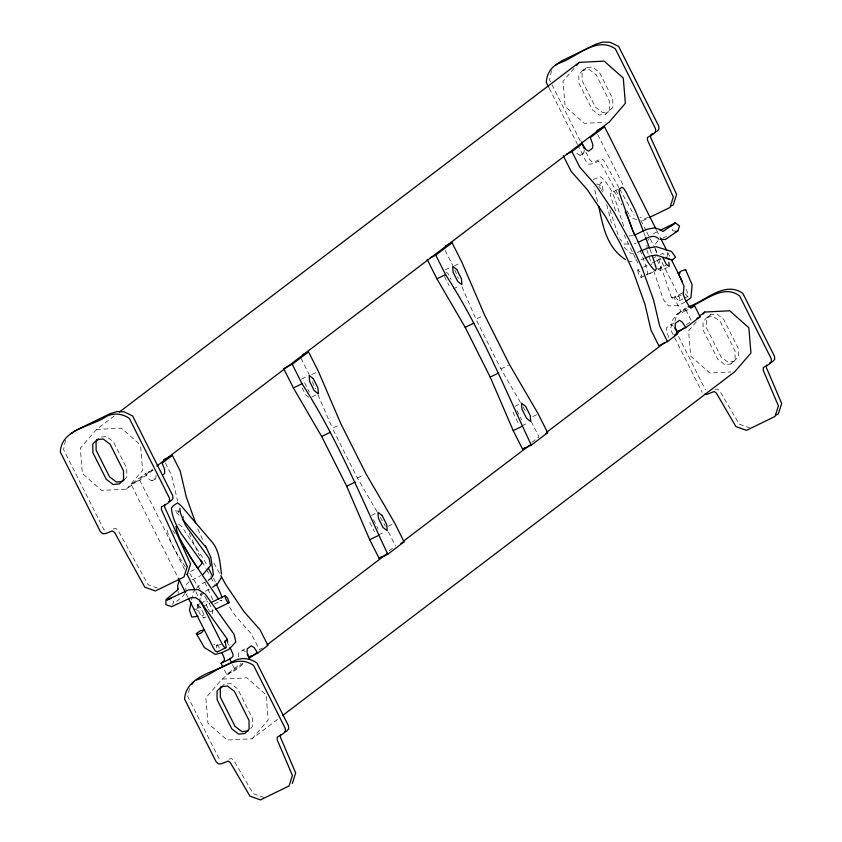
<?xml version="1.0" encoding="UTF-8"?>
<svg xmlns="http://www.w3.org/2000/svg" width="842" height="842" viewBox="0 0 842 842"><rect width="100%" height="100%" fill="white"/><g stroke="black" fill="none" stroke-linecap="round" stroke-linejoin="round"><path stroke-width="0.63" stroke-dasharray="4.21 3.16" d="M156.012 475.256L155.959 477.761L151.876 480.866L149.108 479.277L145.382 473.562L131.12 484.413L178.378 578.37M238.444 656.897L238.528 653.15L244.759 648.993M584.127 149.739L584.074 152.244L579.991 155.338L577.223 153.749L575.981 151.844M167.379 530.513C169.695 543.648 178.399 555.562 185.356 566.971M646.94 248.706L647.098 245.011M682.43 292.984L674.884 296.668L674.653 298.763L680.967 311.403L682.609 312.308L687.998 309.677M666.948 257.157L667.611 253.6L665.054 255.768M65.466 440.292L63.582 449.544L103.65 529.218L105.924 531.239M189.471 688.451L187.808 696.555L219.425 759.41L220.941 760.747M551.478 70.749L549.594 80.001L551.363 83.516M675.01 321.223L675.716 317.76L679.947 312.056L685.735 307.983M191.597 599.851L193.197 592.21L195.702 589.305M199.122 603.335L197.902 610.513L193.671 608.587L200.522 607.703M199.386 602.051L201.259 593.115L200.028 596.999L203.722 592.715M178.336 512.736L179.062 510.505M637.752 269.987L638.478 273.608L641.015 277.502L641.857 276.281L639.836 271.64L637.752 269.987L642.467 267.693M184.914 593.452L182.725 596.42L174.799 603.019M679.947 312.056L676.684 314.529L672.453 320.234L670.558 329.485L674.074 336.474M172.378 604.272L173.926 602.209L172.431 600.136M647.982 240.38L649.424 238.518M655.413 244.075L658.223 240.454L661.738 238.707M196.533 588.337L199.028 585.432L205.29 581.938M114.249 415.927L96.451 429.462L80.285 448.207L82.379 473.457L101.503 490.402L126.458 489.128L152.644 469.226M126.458 489.128L142.624 470.373L140.53 445.134M574.097 68.318L563.035 81.148L565.129 106.387L584.253 123.342L605.272 122.269M242.959 663.201L222.014 679.126L205.848 697.871L207.942 723.12L227.066 740.065L252.032 738.792L278.207 718.889M252.032 738.792L268.198 720.036L266.104 694.797L246.98 677.842L222.014 679.126M696.26 321.928L688.598 330.811L690.693 356.05L709.817 373.006L730.835 371.932M124.29 479.656L126.847 477.004L126.763 468.373L113.407 441.808L106.481 436.514L100.324 437.156M583.074 70.096L578.812 74.528L578.896 83.147L592.252 109.713L599.178 115.007L605.335 114.365L612.86 107.46L612.776 98.83L599.42 72.265L592.494 66.971L586.337 67.613L583.074 70.096L589.232 69.454L596.157 74.749L609.513 101.303L609.597 109.934L605.335 114.365M586.337 67.613L582.075 72.044L582.159 80.674L595.515 107.229L602.44 112.533L608.598 111.881M250.674 728.372L252.379 726.604L252.295 717.973L237.633 688.819L230.719 683.525L224.551 684.167L222.919 685.409M707.301 317.108L703.049 321.528L703.133 330.159L717.794 359.313L724.709 364.607L730.877 363.965L738.392 357.061L738.308 348.43L723.646 319.276L716.721 313.982L710.564 314.624L707.301 317.108L713.458 316.455L720.384 321.76L735.045 350.903L735.129 359.534L730.877 363.965M710.564 314.624L706.312 319.055L706.385 327.675L721.047 356.829L727.972 362.134L734.129 361.481M189.124 581.759L186.787 583.99L185.724 587.495L186.082 590.926M131.12 484.413L139.74 480.203L154.012 469.352L145.382 473.562M617.586 189.376L610.418 193.649L610.218 194.986L616.407 213.194M674.884 296.668L678.389 300.436L679.483 300.489L679.568 298.268L678.031 294.247L659.728 257.831M684.42 298.205L688.114 296.279L688.198 294.068L684.893 286.512M682.609 312.308L688.03 308.772M673.958 322.949L666.643 327.622L666.559 331.38L669.053 338.031M224.425 669.937L226.677 674.4L240.938 663.549M389.351 550.7L392.414 548.384M531.86 442.355L538.996 436.924L531.365 421.674M686.388 324.854L690.461 321.749M226.677 674.4L235.297 670.2L244.475 663.222M676.684 314.529L687.083 308.214M205.501 591.273L209.658 588.958M653.045 233.844L658.781 230.992M662.907 238.118L668.748 235.213M190.681 571.434L196.197 568.697M192.071 579.928L200.775 575.612M647.94 217.32L644.646 218.941L639.962 217.268M642.488 220.878L647.972 218.183M579.991 155.338L586.464 152.191M445.092 269.966L451.565 266.819M454.312 265.893L459.711 263.272M453.27 288.901L459.743 285.743M301.573 379.1L306.962 376.469M311.877 374.501L317.266 371.869M311.908 396.971L316.224 394.866M520.482 402.487L500.937 368.922L475.919 319.181L483.466 315.508M151.876 480.866L158.349 477.709M653.939 257.61L656.097 256.568M660.412 254.463L662.57 253.41L665.506 255.61M643.646 267.114L647.182 265.398M651.897 263.104L655.434 261.378M656.613 260.81L661.317 258.515M641.015 277.502L645.561 275.281M646.698 274.734L653.529 271.408M658.076 269.187L666.043 265.314M653.087 271.934L646.614 275.081L647.73 272.882L646.34 267.009L639.657 248.885M376.963 511.61L357.418 478.046L332.401 428.304L338.873 425.157M657.676 268.545L660.612 270.745L667.074 267.588M500.937 368.922L508.484 365.239M679.02 300.836L683.336 298.731M357.418 478.046L363.881 474.899M515.009 406.318L520.398 403.686M532.839 416.579L537.154 414.475M522.103 425.768L528.576 422.621M371.49 515.441L376.879 512.82M206.069 616.944L203.911 617.996L200.912 615.607L197.628 609.008L197.333 604.798L199.491 603.746M200.575 603.219L205.964 600.599L207.963 602.188M202.869 606.556L209.942 603.114M214.405 604.019L221.951 600.346L219.857 600.588M209.932 612.008L213.352 610.345M388.246 526.229L392.561 524.124M378.584 534.891L385.057 531.744M216.552 647.951L216.394 645.277L219.636 643.698M262.525 648.024L259.294 649.603L251.453 634.015L235.339 615.797L228.066 605.019M681.062 295.058L676.926 297.058L671.474 297.437L673.484 299.173L670.842 295.984L657.276 254.937M684.956 302.204L678.673 305.246L668.59 305.951L663.275 299.531L654.266 272.25M221.499 644.077L216.647 645.846L213.657 644.035M641.225 250.884L634.468 253.379M640.909 259.873L644.193 258.452M593.263 179.472L600.672 176.767C615.155 189.092 617.397 209.826 623.901 226.53M201.712 615.776L204.248 614.776M113.207 528.976L115.649 528.408L117.817 529.934L148.097 584.737L157.465 588.063M714.984 389.625L717.426 389.046L719.594 390.572L739.202 424.126L749.738 427.873M228.982 759.168L231.413 758.589L233.592 760.115L253.189 793.669L263.725 797.416M634.279 243.759L636.047 243.349M96.451 429.462L121.406 428.178L139.583 444.281M629.027 235.865L633.268 235.728M628.016 243.948L624.259 244.064L619.87 238.886M675.284 230.834L672.695 230.834L671.527 227.161M633.468 253.326L630.479 253.147L623.975 247.159M627.858 261.231L635.142 261.662M179.525 511.294L174.61 510.852L179.072 515.188M636.699 219.751L630.847 217.668L629.584 215.384M178.862 524.145L181.43 526.229L202.859 557.793L207.237 565.782M596.946 183.977L600.357 185.24L598.778 185.903L601.43 181.851L603.514 192.229M216.394 645.277L218.025 645.961L219.794 648.666M613.271 191.481L614.923 192.376L617.165 195.86L621.775 205.027M670.716 324.528L673.484 326.117M242.601 650.045L245.369 651.634M687.651 296.637L685.388 293.816M446.081 272.092L448.165 273.703L451.049 279.449M308.709 397.224L305.593 394.814L301.552 386.762M197.333 604.798L200.343 607.187L203.627 613.786L203.911 617.996M599.104 186.492L600.599 188.619M172.799 530.428L175.01 533.702M189.65 573.486L200.396 589.779M204.701 596.294L207.564 600.641M227.245 642.657L229.013 645.361M523.092 406.96L526.345 412.559M380.216 517.209L385.436 526.155M618.965 187.787L603.83 160.39L601.651 158.864L594.905 161.538L591.937 161.696L589.663 159.675L585.537 151.476M619.596 188.934L634.11 215.194M617.596 193.692L600.567 162.864L598.399 161.338L591.642 164.022L588.674 164.169L586.4 162.159L578.159 145.75M627.069 210.826L628.953 214.247M601.335 189.671L602.577 191.923M213.952 563.14L220.183 574.454M202.206 561.677L205.943 568.476M206.574 569.602L210.311 576.391M210.932 577.528L214.678 584.316M656.876 259.81L660.212 266.377L660.612 270.745M656.539 230.14L660.675 238.36M667.759 252.453L670.716 258.326M597.694 134.51L623.69 186.187M640.825 220.246L646.14 230.824M646.73 231.992L649.677 237.865M650.277 239.044L654.402 247.264M655.002 248.432L657.36 253.137M685.872 309.824L691.482 320.981M551.952 84.684L580.233 140.93M678.505 336.316L705.438 389.867M635.468 258.22L624.185 235.065M636.036 259.357L638.889 265.03M549.279 88.336L577.57 144.582M674.663 337.631L702.175 392.34M445.165 250.369L452.659 265.272M516.999 410.57L521.63 419.769M444.492 276.492L449.123 285.691M517.956 422.558L513.336 413.359L513.136 410.959M301.068 358.355L309.14 374.406M304.636 382.826L309.267 392.025M373.48 519.703L378.111 528.902M369.806 522.493L374.437 531.691M165.411 462.953L171.568 475.193L177.63 501.064M213.521 578.275L215.805 582.811M204.89 582.475L212.794 599.725M139.74 480.203L184.64 569.466M195.86 591.789L198.228 596.483M232.497 664.622L235.297 670.2M186.05 593.642L187.829 597.157M388.436 531.976L395.477 546.058M208.963 602.988L212.258 609.587L212.542 613.797M207.9 608.103L206.258 604.809L205.964 600.599M208.448 609.208L209.542 611.408M197.754 528.881L203.753 541.985M189.124 533.081L199.48 555.72M454.785 270.019L458.395 278.418M462.005 286.806L475.919 319.181M312.298 381.542L315.392 388.741M317.96 394.73L332.401 428.304M643.825 232.602L645.161 236.223M650.066 249.516L651.403 253.137M182.935 515.841L183.819 518.304M655.223 248.716L656.865 253.684M646.888 249.937L651.803 264.809M609.882 209.742L619.133 238.023M606.756 204.753L611.955 224.782M597.483 201.448L593.978 186.64M178.062 591.252L178.272 593.336"/><path stroke-width="1.26" d="M164.758 504.484L164.674 507.116L190.587 564.045L187.219 574.56M280.523 734.677L280.449 737.297L295.668 772.988L292.311 783.502M766.536 365.133L766.452 367.754L781.681 403.444L778.313 413.959L776.113 415.022M176.01 526.313C177.146 537.143 185.261 546.416 189.682 556.257L218.383 598.925M683.346 293.321L683.999 286.322L678.284 273.113L681.062 271.135L685.556 269.577L692.135 284.785L690.945 297.658L685.946 301.447M683.504 292.458L683.283 294.563L684.851 298.763L689.587 307.204L691.24 308.098L694.503 305.625L700.112 316.781L685.841 327.633L677.21 331.832L674.726 328.022M191.06 602.409L189.471 610.05L191.723 617.07L197.965 616.26M178.051 588.8L177.767 589.779L165.969 599.599L165.916 604.714L171.631 606.65L190.976 597.736L195.565 597.631L199.322 600.072L226.751 638.373L227.624 642.183L227.235 639.162L224.298 642.299M179.451 579.654L177.694 585.422L177.841 589.158M660.37 239.349L665.338 239.496L677.863 230.834L679.515 225.951L675.358 222.919L659.928 230.424M221.509 577.275L217.668 583.674L212.784 587.211M191.818 684.451L193.934 681.599M576.644 65.35L579.201 62.392L604.156 61.119L623.28 78.064L625.374 103.313L609.208 122.069L156.833 466.036M703.07 314.034L704.765 312.056L729.719 310.782L748.854 327.727L750.948 352.977L734.782 371.732L282.396 715.7M198.407 567.603L201.827 563.677L201.07 560.193L202.333 562.919L181.304 533.754C176.441 525.987 172.105 517.356 171.421 508.073L173.41 505.653L177.578 502.885L181.472 506.147L212.858 542.995C219.594 551.91 220.078 563.498 221.478 574.17M202.954 574.528L210.574 565.519L209.005 558.267L185.545 525.376L180.441 513.188L179.788 508.273M98.619 438.935L96.062 441.587L96.146 450.217L109.502 476.772L116.428 482.077L122.585 481.424L124.29 479.656M222.856 685.935L220.299 688.598L220.383 697.229L235.044 726.372L241.959 731.677L248.127 731.024M671.684 260.536L675.61 257.147L671.484 251.484L656.392 246.738L647.803 248.032L642.32 250.411M652.708 133.383L650.771 134.941L650.687 137.572L676.6 194.502L673.232 205.016L671.032 206.08M119.49 411.938L579.201 62.392M195.544 522.724L186.261 496.864L180.199 470.994L172.368 455.406L162.169 463.153L164.664 469.804L164.579 473.562L162.548 475.109M284.68 367.933L292.237 364.26L308.54 351.861L318.35 371.343L341.031 424.105L366.038 473.846L394.719 523.071L404.097 541.848L387.794 554.257L379.163 558.457L369.691 539.743L346.683 486.202L321.665 436.472L293.405 387.952L283.607 368.459M430.367 257.757L435.756 255.137L452.07 242.728L461.869 262.22L484.55 314.982L509.568 364.712L538.238 413.948L547.626 432.725L531.313 445.123L522.682 449.323L513.21 430.609L490.202 377.079L465.184 327.349L436.924 278.818L427.126 259.336M566.54 154.212L571.939 151.592L582.127 143.835L585.853 149.55L588.621 151.139L592.694 148.034L592.779 144.287L590.284 137.635L604.556 126.784L655.95 228.961M188.419 598.336L213.226 647.666L215.468 651.15L217.583 651.697M217.12 652.045L226.203 647.498L225.025 641.078M222.741 666.59L221.067 663.243L224.319 660.77L224.404 658.549L221.878 652.539M221.067 663.243L229.687 659.044L232.95 656.56L233.034 654.35L230.013 647.351M247.232 654.497L249.095 657.349L251.137 655.802M379.163 558.457L381.205 556.909M522.682 449.323L524.724 447.776M677.21 331.832L679.252 330.285M249.243 658.423L256.578 652.845M267.051 644.888L387.467 553.32M403.181 541.374L529.892 445.029M546.647 432.293L664.969 342.315M674.4 335.148L683.82 327.98M699.534 316.034L704.765 312.056M249.095 657.349L257.726 653.15L267.924 645.404L260.083 629.816L243.959 611.587L225.793 584.643L220.815 575.591M563.309 155.791L571.15 171.379L587.263 189.597L605.43 216.541L620.396 243.706L633.479 272.303L644.961 304.32L651.024 330.201L658.865 345.778L667.495 341.578L677.684 333.832L675.189 327.18L675.273 323.423L679.347 320.328L682.115 321.907L685.841 327.633M196.354 633.626L200.207 630.784L203.617 630.069L201.88 632.468L197.396 634.668L196.354 633.626L204.469 647.645L215.489 654.444L221.73 652.708M208.416 580.191L211.353 578.065L213.458 574.56L210.9 557.972M671.148 225.94L675.358 222.919L662.938 231.508L659.802 229.477L654.35 227.898L646.624 229.34L634.384 235.202M555.709 65.044L561.509 60.971L596.02 44.163L602.83 42.1L610.008 42.247L618.628 46.384L658.697 126.058L658.949 129.058L657.034 131.278L654.865 132.331M69.707 434.588L75.496 430.515L110.007 413.706L116.817 411.643L123.995 411.791L132.615 415.927L172.684 495.601L172.936 498.601L171.021 500.822L168.863 501.874M649.066 217.646L669.969 207.5L673.337 196.986L647.424 140.046L647.509 137.425L653.771 133.762L655.686 131.541L655.434 128.542L615.365 48.857C595.947 35.522 576.202 58.13 558.246 63.455C550.931 67.118 546.605 74.359 546.332 82.474L548.689 87.168M597.01 130.457L604.556 126.784M445.597 245.885L452.07 242.728M436.924 278.818L445.555 274.618C480.361 328.254 504.19 387.583 531.313 445.123M303.152 354.482L308.54 351.861M293.405 387.952L302.036 383.752C336.842 437.387 360.66 496.706 387.794 554.257M163.737 459.606L172.368 455.406M465.184 327.349L473.814 323.139M321.665 436.472L330.296 432.272M490.202 377.079L498.832 372.88M688.04 306.856C705.175 301.447 724.299 280.375 742.854 293.384L774.472 356.25L774.724 359.239L772.798 361.471L769.567 363.049M689.377 307.098C704.891 301.489 722.773 283.596 739.592 295.868L771.209 358.724L771.461 361.723L769.535 363.954L763.273 367.607L763.189 370.238L778.418 405.918L775.05 416.432L746.475 430.357L735.94 426.61L716.332 393.056L714.163 391.53L707.406 394.203L704.449 394.361M690.187 307.719L694.503 305.625M346.683 486.202L355.313 482.003M696.871 318.35L700.112 316.781M513.21 430.609L521.84 426.41M545.469 433.777L547.626 432.725M211.121 602.535L225.267 595.652L227.572 598.073L229.277 602.588L215.626 609.24M369.691 539.743L378.321 535.544M400.866 543.427L404.097 541.848M196.47 679.999C214.426 674.684 234.16 652.066 253.579 665.412L285.196 728.267L285.449 731.266L283.522 733.498L277.271 737.15L277.186 739.781L292.406 775.461L289.048 785.975L260.462 799.9L249.927 796.153L230.329 762.599L228.15 761.073L221.393 763.747L218.436 763.904L216.162 761.894L184.556 699.028C186.429 674.568 218.089 672.011 234.244 660.717C241.707 657.192 250.137 658.255 256.842 662.928L288.459 725.793L288.711 728.783L286.785 731.014L284.628 732.066M675.252 232.045L677.863 230.834M222.741 652.255L229.035 649.235L235.823 641.983L234.055 634.331L205.29 594.147L198.302 589.6L188.861 589.81L166.863 599.967L171.484 598.283L170.926 598.052M638.236 242.307L649.193 237.055L653.413 236.265L656.718 237.233L659.054 239.16M645.288 257.978L649.666 256.084L656.181 255.105L670.653 259.652L666.243 257.915L666.738 258.347M229.277 602.588L228.014 602.967L225.53 598.673L225.267 595.652M678.284 273.113L680.136 272.892M225.751 647.845L224.098 646.951L221.856 643.467L200.585 601.177M625.511 259.62C606.85 247.443 603.03 226.94 598.788 206.49M182.409 519.177L205.743 547.1M183.882 546.753L198.038 568.845M257.726 653.15L254 647.435L251.232 645.846L247.159 648.95L247.074 652.697L249.569 659.349M662.97 257.778L666.296 264.346L669.232 266.546L668.843 262.178M660.675 238.36L666.58 250.106M671.306 259.504L682.525 281.817M625.238 211.9L626.385 214.194M571.939 151.592L579.78 167.169L595.894 185.398L614.06 212.342L629.016 239.507L642.109 268.103L653.592 300.12L659.654 325.991L667.495 341.578M435.756 255.137L445.555 274.618M292.237 364.26L302.036 383.752M208.374 568.055L212.373 576.002M216.373 583.948L221.425 595.526L221.688 597.936M186.998 574.17L194.681 589.432M229.687 659.044L231.371 662.391M178.378 578.37L185.461 592.463M205.385 545.563L210.837 557.478M626.964 215.331L634.752 235.592M581.654 141.835L584.148 148.487M643.383 231.392L635.594 211.131L625.795 191.66L623.554 188.176L621.901 187.271L619.049 189.439L619.428 193.197L632.816 230.866C640.099 244.085 644.004 260.42 655.244 270.882L656.36 268.682L652.297 255.558M645.603 237.433L649.624 248.306M685.556 269.577L685.556 270.598M161.496 506.968L161.411 509.589L187.324 566.529L183.956 577.044L155.381 590.958L144.835 587.211L114.554 532.407L112.386 530.881L105.629 533.565L102.661 533.712L100.398 531.702L60.319 452.028C61.466 428.525 91.673 427.052 106.745 416.19C114.217 412.664 122.648 413.727 129.352 418.4L169.421 498.085L169.674 501.085L167.758 503.305L161.496 506.968M97.062 439.64L92.799 444.071L92.883 452.691L106.239 479.256L113.165 484.55L119.322 483.908L123.585 479.477L123.5 470.846L110.144 444.292L103.219 438.998L97.062 439.64M221.288 686.651L217.036 691.072L217.12 699.702L231.782 728.856L238.707 734.15L244.864 733.508L249.116 729.077L249.032 720.447L234.371 691.303L227.456 685.998L221.288 686.651M456.785 269.493L452.638 266.293L453.122 272.292L457.743 281.491L461.9 284.691L461.416 278.702L456.785 269.493M525.629 406.37L521.482 403.16L521.956 409.159L526.587 418.358L530.734 421.568L530.26 415.569L525.629 406.37M313.266 378.626L309.119 375.416L309.603 381.415L314.224 390.614L318.371 393.824L317.897 387.825L313.266 378.626M382.11 515.493L377.963 512.294L378.437 518.283L383.068 527.492L387.215 530.692L386.741 524.692L382.11 515.493"/></g></svg>
